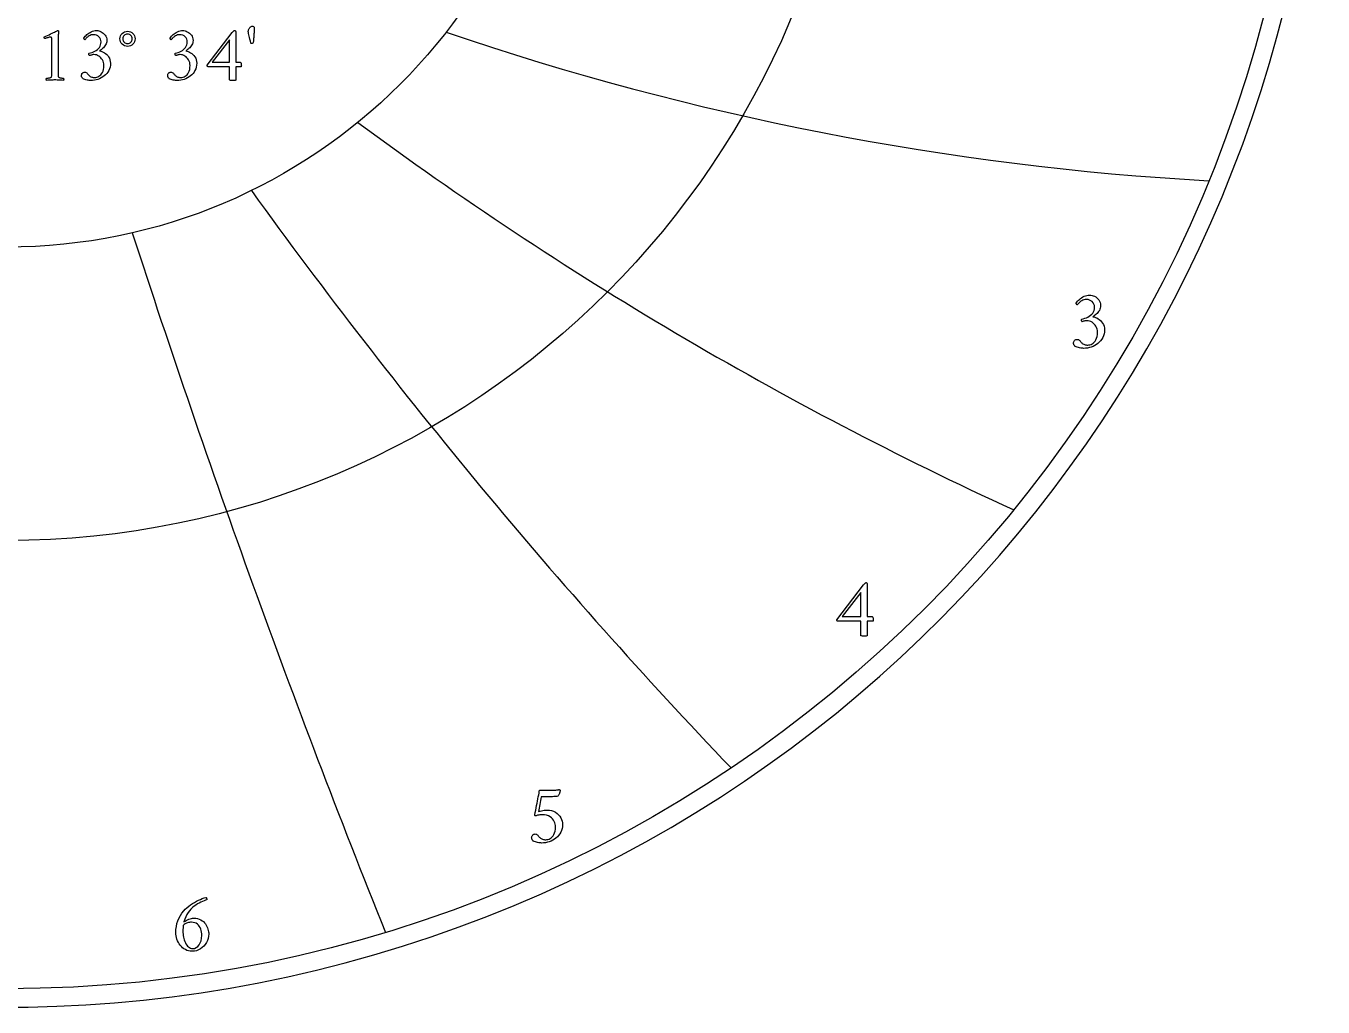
# Model space of a CAD drawing. Header units: millimetres. Extents: x -32.4 to 32.3, y -32.4 to 33.4.
# Drawn here: x 0.47 to 32.35, y -32.35 to -8.23 of the extents above; entities that cross this region are included whole.
import ezdxf

# ---------------------------------------------------------------- set-up
doc = ezdxf.new("R2010")
doc.units = ezdxf.units.MM
for name, color, linetype in [('CUT_OUTER', 1, 'Continuous'), ('ENGRAVE', 7, 'Continuous'), ('TEXT', 5, 'Continuous')]:
    doc.layers.add(name, color=color, linetype=linetype)

msp = doc.modelspace()

# ---------------------------------------------------------------- linework, layer by layer
at = {"layer": 'CUT_OUTER'}
msp.add_arc((-0.0002, -0.0001), 32.35, 127.26523, 87.73645, dxfattribs=at)
at = {"layer": 'ENGRAVE'}
for radius in [31.9, 20.8814, 13.6687]:
    msp.add_circle((0, 0), radius, dxfattribs=at)
for centre, radius, start, end in [((33.4545, 57.945), 70.0918, 251.139229, 266.799774), ((62.9966, 62.9966), 91.505, 233.545401, 245.290809), ((115.6195, 66.7529), 135.129, 215.791991, 223.622263), ((257.763, 69.0674), 267.6716, 197.925392, 201.840528)]:
    msp.add_arc(centre, radius, start, end, dxfattribs=at)
at = {"layer": 'TEXT'}
for points in [[(6.0342, -8.2368), (6.0481, -8.2384), (6.0609, -8.2431), (6.0724, -8.251), (6.0827, -8.262), (6.0826, -8.2734), (6.0822, -8.288), (6.0816, -8.3059), (6.0808, -8.3271), (6.0797, -8.3506), (6.0784, -8.3755), (6.0768, -8.4016), (6.075, -8.4291), (6.073, -8.4572), (6.0708, -8.485), (6.0686, -8.5125), (6.0662, -8.5399), (6.0638, -8.566), (6.0616, -8.5899), (6.0595, -8.6116), (6.0575, -8.6312), (6.0514, -8.6414), (6.0429, -8.6506), (6.032, -8.6589), (6.0186, -8.6661), (6.0132, -8.6654), (6.0084, -8.6632), (6.0044, -8.6596), (6.0011, -8.6545), (5.9864, -8.605), (5.9734, -8.5595), (5.9622, -8.5181), (5.9526, -8.4806), (5.9449, -8.4472), (5.9394, -8.4177), (5.9362, -8.3923), (5.9351, -8.3708), (5.9359, -8.357), (5.9382, -8.3427), (5.9422, -8.3279), (5.9477, -8.3126), (5.9546, -8.2976), (5.9628, -8.2837), (5.9721, -8.2709), (5.9827, -8.2591), (5.9943, -8.2494), (6.0067, -8.2424), (6.02, -8.2382), (6.0342, -8.2368)], [(1.1093, -9.3442), (1.1093, -8.5768), (1.1088, -8.558), (1.1071, -8.5423), (1.1044, -8.5298), (1.1006, -8.5204), (1.0954, -8.5136), (1.0887, -8.5088), (1.0803, -8.5059), (1.0705, -8.5049), (1.0583, -8.5058), (1.0433, -8.5085), (1.0253, -8.5131), (1.0044, -8.5195), (0.9834, -8.5264), (0.9651, -8.5328), (0.9494, -8.5386), (0.9364, -8.5437), (0.9288, -8.5366), (0.9233, -8.5287), (0.92, -8.5201), (0.9189, -8.5107), (0.9189, -8.5106), (0.9189, -8.5102), (0.9189, -8.5096), (0.9189, -8.5088), (0.9192, -8.5053), (0.9199, -8.5025), (0.9211, -8.5004), (0.9228, -8.4991), (0.9615, -8.4815), (0.9998, -8.4639), (1.0377, -8.4461), (1.0753, -8.4282), (1.1111, -8.411), (1.1438, -8.3954), (1.1733, -8.3813), (1.1996, -8.3689), (1.2214, -8.3587), (1.2373, -8.3514), (1.2472, -8.347), (1.2511, -8.3456), (1.255, -8.3456), (1.2595, -8.3463), (1.2633, -8.3485), (1.2663, -8.3521), (1.2686, -8.3572), (1.2704, -8.3628), (1.272, -8.3679), (1.2733, -8.3725), (1.2744, -8.3767), (1.274, -8.3796), (1.2725, -8.3886), (1.2701, -8.4034), (1.2667, -8.4243), (1.2633, -8.4506), (1.2608, -8.4818), (1.2594, -8.5181), (1.2589, -8.5593), (1.2589, -9.3442), (1.259, -9.3652), (1.2591, -9.3854), (1.2594, -9.405), (1.2599, -9.4238), (1.2608, -9.4414), (1.2625, -9.4573), (1.2651, -9.4715), (1.2686, -9.484), (1.2719, -9.4888), (1.2778, -9.4933), (1.2865, -9.4975), (1.2978, -9.5015), (1.3106, -9.5051), (1.3237, -9.5081), (1.3373, -9.5104), (1.3512, -9.5122), (1.3642, -9.5135), (1.3752, -9.5144), (1.3841, -9.5149), (1.391, -9.5151), (1.3936, -9.5197), (1.3956, -9.5258), (1.397, -9.5333), (1.3978, -9.5423), (1.3977, -9.5513), (1.3966, -9.5588), (1.3943, -9.5649), (1.391, -9.5695), (1.3625, -9.5676), (1.3351, -9.5659), (1.309, -9.5642), (1.2842, -9.5627), (1.2594, -9.5614), (1.2336, -9.5605), (1.2069, -9.56), (1.1792, -9.5598), (1.1527, -9.56), (1.1273, -9.5605), (1.1031, -9.5614), (1.0802, -9.5627), (1.057, -9.5642), (1.0321, -9.5659), (1.0055, -9.5676), (0.9772, -9.5695), (0.9739, -9.5649), (0.9716, -9.5588), (0.9705, -9.5513), (0.9704, -9.5423), (0.9712, -9.5333), (0.9726, -9.5258), (0.9746, -9.5197), (0.9772, -9.5151), (0.9841, -9.5149), (0.993, -9.5144), (1.004, -9.5135), (1.017, -9.5122), (1.0309, -9.5104), (1.0445, -9.5081), (1.0576, -9.5051), (1.0705, -9.5015), (1.0816, -9.4975), (1.0899, -9.4933), (1.0952, -9.4888), (1.0976, -9.484), (1.1012, -9.4715), (1.104, -9.4573), (1.106, -9.4414), (1.1074, -9.4238), (1.1082, -9.405), (1.1088, -9.3854), (1.1092, -9.3652), (1.1093, -9.3442)], [(2.2089, -8.3456), (2.2338, -8.3473), (2.2599, -8.3526), (2.2872, -8.3614), (2.3157, -8.3738), (2.3439, -8.3895), (2.3699, -8.4085), (2.3939, -8.4308), (2.4158, -8.4563), (2.4341, -8.485), (2.4471, -8.5165), (2.455, -8.551), (2.4576, -8.5884), (2.4557, -8.6179), (2.45, -8.6462), (2.4406, -8.6733), (2.4275, -8.6992), (2.4117, -8.7236), (2.3944, -8.7463), (2.3757, -8.7673), (2.3556, -8.7866), (2.3352, -8.8041), (2.316, -8.8196), (2.2978, -8.8332), (2.2808, -8.8449), (2.3085, -8.8506), (2.3371, -8.8599), (2.3667, -8.8729), (2.3973, -8.8896), (2.4273, -8.9098), (2.4549, -8.9335), (2.4802, -8.9608), (2.5032, -8.9915), (2.5223, -9.0258), (2.536, -9.0637), (2.5442, -9.105), (2.5469, -9.1499), (2.5443, -9.1973), (2.5365, -9.2424), (2.5234, -9.2852), (2.5052, -9.3257), (2.4826, -9.3636), (2.4566, -9.3986), (2.4272, -9.4306), (2.3944, -9.4597), (2.3589, -9.4858), (2.3213, -9.5086), (2.2817, -9.528), (2.24, -9.5443), (2.197, -9.557), (2.1535, -9.5661), (2.1096, -9.5716), (2.0651, -9.5734), (2.0455, -9.5727), (2.0236, -9.5707), (1.9994, -9.5674), (1.9729, -9.5627), (1.9458, -9.5566), (1.9202, -9.5489), (1.8958, -9.5396), (1.8728, -9.5287), (1.8684, -9.5248), (1.8631, -9.519), (1.8568, -9.5112), (1.8495, -9.5015), (1.8427, -9.4907), (1.8378, -9.4797), (1.8349, -9.4684), (1.8339, -9.4568), (1.8355, -9.4374), (1.84, -9.4199), (1.8476, -9.4044), (1.8582, -9.3908), (1.8708, -9.3797), (1.8842, -9.3718), (1.8985, -9.3671), (1.9136, -9.3655), (1.932, -9.3674), (1.9483, -9.3731), (1.9626, -9.3825), (1.9748, -9.3956), (1.986, -9.4103), (1.9974, -9.4241), (2.0089, -9.437), (2.0205, -9.4491), (2.0347, -9.4616), (2.0503, -9.4721), (2.0673, -9.4806), (2.0855, -9.4869), (2.1044, -9.4916), (2.1232, -9.495), (2.1418, -9.497), (2.1603, -9.4976), (2.1856, -9.4959), (2.2111, -9.4906), (2.2366, -9.4818), (2.2623, -9.4695), (2.287, -9.4531), (2.3097, -9.4321), (2.3303, -9.4064), (2.3488, -9.3762), (2.3641, -9.3409), (2.375, -9.3002), (2.3816, -9.254), (2.3837, -9.2023), (2.3816, -9.1646), (2.375, -9.1292), (2.3641, -9.0962), (2.3488, -9.0654), (2.33, -9.0373), (2.3087, -9.0122), (2.2848, -8.9902), (2.2584, -8.9711), (2.2303, -8.9558), (2.2014, -8.9449), (2.1716, -8.9384), (2.1409, -8.9362), (2.1253, -8.9368), (2.1096, -8.9386), (2.0937, -8.9416), (2.0778, -8.9459), (2.0626, -8.9504), (2.0493, -8.9541), (2.0379, -8.9572), (2.0282, -8.9595), (2.0231, -8.9514), (2.0195, -8.9425), (2.0173, -8.9329), (2.0166, -8.9226), (2.0168, -8.9163), (2.0175, -8.9109), (2.0188, -8.9066), (2.0205, -8.9032), (2.0578, -8.8933), (2.0943, -8.8813), (2.1297, -8.8671), (2.1642, -8.8507), (2.1966, -8.8319), (2.2257, -8.8106), (2.2515, -8.7868), (2.274, -8.7604), (2.2923, -8.731), (2.3053, -8.6984), (2.3131, -8.6626), (2.3157, -8.6234), (2.3125, -8.5871), (2.3026, -8.5539), (2.2862, -8.524), (2.2633, -8.4971), (2.2352, -8.475), (2.2036, -8.4592), (2.1682, -8.4498), (2.1292, -8.4466), (2.1001, -8.4484), (2.0729, -8.4537), (2.0476, -8.4625), (2.0243, -8.4748), (2.0031, -8.489), (1.9843, -8.5034), (1.9677, -8.5181), (1.9534, -8.5331), (1.9413, -8.5467), (1.9313, -8.5576), (1.9234, -8.5657), (1.9175, -8.5709), (1.9136, -8.5701), (1.9097, -8.5675), (1.9058, -8.5633), (1.9019, -8.5573), (1.8985, -8.5505), (1.8961, -8.5437), (1.8947, -8.5369), (1.8942, -8.5301), (1.9098, -8.508), (1.9274, -8.4862), (1.9472, -8.4648), (1.969, -8.4437), (1.9927, -8.4237), (2.0183, -8.4053), (2.0456, -8.3887), (2.0748, -8.3738), (2.1058, -8.3614), (2.1385, -8.3526), (2.1728, -8.3473), (2.2089, -8.3456)], [(2.7801, -8.5476), (2.7835, -8.5102), (2.7939, -8.4757), (2.8112, -8.4442), (2.8354, -8.4155), (2.8645, -8.3917), (2.8964, -8.3747), (2.9311, -8.3645), (2.9685, -8.3611), (3.0058, -8.3645), (3.0401, -8.3747), (3.0714, -8.3917), (3.0996, -8.4155), (3.123, -8.4442), (3.1397, -8.4757), (3.1497, -8.5102), (3.1531, -8.5476), (3.1497, -8.585), (3.1397, -8.6195), (3.123, -8.6511), (3.0996, -8.6797), (3.0714, -8.7035), (3.0401, -8.7205), (3.0058, -8.7307), (2.9685, -8.7341), (2.9311, -8.7307), (2.8964, -8.7205), (2.8645, -8.7035), (2.8354, -8.6797), (2.8112, -8.6511), (2.7939, -8.6195), (2.7835, -8.585), (2.7801, -8.5476)], [(2.85, -8.5476), (2.8522, -8.571), (2.8587, -8.5926), (2.8697, -8.6123), (2.885, -8.6302), (2.9033, -8.6451), (2.9233, -8.6557), (2.9451, -8.6621), (2.9685, -8.6642), (2.9918, -8.6621), (3.0132, -8.6557), (3.0326, -8.6451), (3.0501, -8.6302), (3.0646, -8.6123), (3.0749, -8.5926), (3.0811, -8.571), (3.0831, -8.5476), (3.0811, -8.5243), (3.0749, -8.5027), (3.0646, -8.483), (3.0501, -8.4651), (3.0326, -8.4502), (3.0132, -8.4396), (2.9918, -8.4332), (2.9685, -8.4311), (2.9451, -8.4332), (2.9233, -8.4396), (2.9033, -8.4502), (2.885, -8.4651), (2.8697, -8.483), (2.8587, -8.5027), (2.8522, -8.5243), (2.85, -8.5476)], [(4.3284, -8.3456), (4.3533, -8.3473), (4.3794, -8.3526), (4.4067, -8.3614), (4.4353, -8.3738), (4.4634, -8.3895), (4.4894, -8.4085), (4.5134, -8.4308), (4.5353, -8.4563), (4.5536, -8.485), (4.5667, -8.5165), (4.5745, -8.551), (4.5771, -8.5884), (4.5752, -8.6179), (4.5696, -8.6462), (4.5602, -8.6733), (4.547, -8.6992), (4.5312, -8.7236), (4.514, -8.7463), (4.4953, -8.7673), (4.4751, -8.7866), (4.4548, -8.8041), (4.4355, -8.8196), (4.4174, -8.8332), (4.4003, -8.8449), (4.428, -8.8506), (4.4566, -8.8599), (4.4863, -8.8729), (4.5169, -8.8896), (4.5468, -8.9098), (4.5744, -8.9335), (4.5997, -8.9608), (4.6228, -8.9915), (4.6419, -9.0258), (4.6555, -9.0637), (4.6637, -9.105), (4.6665, -9.1499), (4.6639, -9.1973), (4.656, -9.2424), (4.643, -9.2852), (4.6247, -9.3257), (4.6021, -9.3636), (4.5761, -9.3986), (4.5467, -9.4306), (4.514, -9.4597), (4.4784, -9.4858), (4.4409, -9.5086), (4.4012, -9.528), (4.3595, -9.5443), (4.3165, -9.557), (4.2731, -9.5661), (4.2291, -9.5716), (4.1847, -9.5734), (4.1651, -9.5727), (4.1431, -9.5707), (4.1189, -9.5674), (4.0924, -9.5627), (4.0654, -9.5566), (4.0397, -9.5489), (4.0153, -9.5396), (3.9923, -9.5287), (3.988, -9.5248), (3.9826, -9.519), (3.9763, -9.5112), (3.969, -9.5015), (3.9622, -9.4907), (3.9574, -9.4797), (3.9545, -9.4684), (3.9535, -9.4568), (3.955, -9.4374), (3.9596, -9.4199), (3.9671, -9.4044), (3.9778, -9.3908), (3.9903, -9.3797), (4.0037, -9.3718), (4.018, -9.3671), (4.0331, -9.3655), (4.0515, -9.3674), (4.0679, -9.3731), (4.0821, -9.3825), (4.0943, -9.3956), (4.1056, -9.4103), (4.1169, -9.4241), (4.1284, -9.437), (4.14, -9.4491), (4.1543, -9.4616), (4.1699, -9.4721), (4.1868, -9.4806), (4.2051, -9.4869), (4.2239, -9.4916), (4.2427, -9.495), (4.2613, -9.497), (4.2799, -9.4976), (4.3052, -9.4959), (4.3306, -9.4906), (4.3562, -9.4818), (4.3819, -9.4695), (4.4066, -9.4531), (4.4292, -9.4321), (4.4498, -9.4064), (4.4683, -9.3762), (4.4836, -9.3409), (4.4945, -9.3002), (4.5011, -9.254), (4.5033, -9.2023), (4.5011, -9.1646), (4.4945, -9.1292), (4.4836, -9.0962), (4.4683, -9.0654), (4.4495, -9.0373), (4.4282, -9.0122), (4.4044, -8.9902), (4.378, -8.9711), (4.3499, -8.9558), (4.3209, -8.9449), (4.2911, -8.9384), (4.2604, -8.9362), (4.2448, -8.9368), (4.2291, -8.9386), (4.2133, -8.9416), (4.1973, -8.9459), (4.1822, -8.9504), (4.1689, -8.9541), (4.1574, -8.9572), (4.1478, -8.9595), (4.1427, -8.9514), (4.139, -8.9425), (4.1368, -8.9329), (4.1361, -8.9226), (4.1363, -8.9163), (4.1371, -8.9109), (4.1383, -8.9066), (4.14, -8.9032), (4.1774, -8.8933), (4.2138, -8.8813), (4.2493, -8.8671), (4.2837, -8.8507), (4.3161, -8.8319), (4.3452, -8.8106), (4.371, -8.7868), (4.3935, -8.7604), (4.4118, -8.731), (4.4248, -8.6984), (4.4327, -8.6626), (4.4353, -8.6234), (4.432, -8.5871), (4.4222, -8.5539), (4.4058, -8.524), (4.3828, -8.4971), (4.3548, -8.475), (4.3231, -8.4592), (4.2878, -8.4498), (4.2488, -8.4466), (4.2196, -8.4484), (4.1924, -8.4537), (4.1672, -8.4625), (4.1439, -8.4748), (4.1227, -8.489), (4.1038, -8.5034), (4.0872, -8.5181), (4.073, -8.5331), (4.0609, -8.5467), (4.0509, -8.5576), (4.0429, -8.5657), (4.037, -8.5709), (4.0331, -8.5701), (4.0292, -8.5675), (4.0254, -8.5633), (4.0215, -8.5573), (4.0181, -8.5505), (4.0156, -8.5437), (4.0142, -8.5369), (4.0137, -8.5301), (4.0293, -8.508), (4.047, -8.4862), (4.0667, -8.4648), (4.0885, -8.4437), (4.1122, -8.4237), (4.1378, -8.4053), (4.1652, -8.3887), (4.1944, -8.3738), (4.2253, -8.3614), (4.258, -8.3526), (4.2924, -8.3473), (4.3284, -8.3456)], [(5.597, -8.3417), (5.6043, -8.3424), (5.6104, -8.3446), (5.6154, -8.3483), (5.6194, -8.3534), (5.6224, -8.3592), (5.6245, -8.365), (5.6258, -8.3708), (5.6262, -8.3767), (5.6262, -9.1246), (5.7389, -9.1246), (5.7436, -9.1261), (5.7481, -9.1305), (5.7523, -9.1377), (5.7563, -9.1479), (5.7597, -9.1601), (5.7622, -9.1732), (5.7636, -9.1873), (5.7641, -9.2023), (5.7638, -9.2123), (5.7627, -9.2208), (5.7608, -9.2278), (5.7583, -9.2334), (5.6262, -9.2334), (5.6262, -9.5656), (5.6254, -9.5659), (5.623, -9.5668), (5.6191, -9.5684), (5.6136, -9.5705), (5.6045, -9.5726), (5.59, -9.5741), (5.57, -9.575), (5.5446, -9.5753), (5.5148, -9.5744), (5.4936, -9.5715), (5.4808, -9.5666), (5.4766, -9.5598), (5.4766, -9.2334), (4.9423, -9.2334), (4.9378, -9.2302), (4.9338, -9.2264), (4.9305, -9.2219), (4.9278, -9.2169), (4.9256, -9.2117), (4.9241, -9.2069), (4.9232, -9.2025), (4.9229, -9.1984), (5.5407, -8.3903), (5.546, -8.384), (5.5524, -8.3769), (5.5596, -8.369), (5.5679, -8.3602), (5.5763, -8.3521), (5.5839, -8.3463), (5.5908, -8.3429), (5.597, -8.3417)], [(5.4766, -8.569), (5.0511, -9.1246), (5.4766, -9.1246)], [(26.6183, -14.8475), (26.6448, -14.8494), (26.6727, -14.855), (26.7018, -14.8644), (26.7323, -14.8776), (26.7623, -14.8944), (26.79, -14.9146), (26.8156, -14.9384), (26.839, -14.9657), (26.8585, -14.9962), (26.8724, -15.0299), (26.8808, -15.0667), (26.8835, -15.1066), (26.8815, -15.138), (26.8755, -15.1682), (26.8655, -15.1971), (26.8514, -15.2247), (26.8346, -15.2507), (26.8162, -15.2749), (26.7963, -15.2973), (26.7748, -15.3179), (26.7531, -15.3366), (26.7325, -15.3532), (26.7132, -15.3677), (26.695, -15.3801), (26.7245, -15.3862), (26.7551, -15.3962), (26.7867, -15.41), (26.8193, -15.4278), (26.8512, -15.4493), (26.8807, -15.4747), (26.9077, -15.5037), (26.9322, -15.5366), (26.9526, -15.5731), (26.9672, -15.6135), (26.976, -15.6576), (26.9789, -15.7054), (26.9761, -15.756), (26.9677, -15.8041), (26.9538, -15.8498), (26.9343, -15.893), (26.9102, -15.9334), (26.8825, -15.9707), (26.8512, -16.0049), (26.8162, -16.036), (26.7783, -16.0638), (26.7382, -16.088), (26.6959, -16.1088), (26.6515, -16.1261), (26.6056, -16.1397), (26.5592, -16.1494), (26.5124, -16.1553), (26.4649, -16.1572), (26.444, -16.1565), (26.4207, -16.1544), (26.3948, -16.1508), (26.3665, -16.1458), (26.3377, -16.1393), (26.3103, -16.131), (26.2843, -16.1211), (26.2598, -16.1095), (26.2551, -16.1054), (26.2494, -16.0992), (26.2427, -16.0909), (26.2349, -16.0805), (26.2277, -16.069), (26.2225, -16.0572), (26.2194, -16.0452), (26.2184, -16.0329), (26.22, -16.0121), (26.2248, -15.9935), (26.2329, -15.9769), (26.2443, -15.9624), (26.2577, -15.9506), (26.272, -15.9422), (26.2872, -15.9372), (26.3033, -15.9355), (26.3229, -15.9375), (26.3404, -15.9435), (26.3556, -15.9535), (26.3686, -15.9676), (26.3806, -15.9832), (26.3927, -15.9979), (26.4049, -16.0117), (26.4173, -16.0246), (26.4325, -16.038), (26.4491, -16.0492), (26.4672, -16.0582), (26.4867, -16.065), (26.5068, -16.07), (26.5269, -16.0735), (26.5467, -16.0757), (26.5665, -16.0764), (26.5935, -16.0745), (26.6206, -16.0689), (26.6479, -16.0595), (26.6753, -16.0463), (26.7016, -16.0289), (26.7258, -16.0064), (26.7477, -15.9791), (26.7675, -15.9469), (26.7838, -15.9092), (26.7955, -15.8658), (26.8025, -15.8165), (26.8048, -15.7614), (26.8025, -15.7212), (26.7955, -15.6834), (26.7838, -15.6481), (26.7675, -15.6153), (26.7475, -15.5853), (26.7248, -15.5586), (26.6993, -15.5351), (26.6711, -15.5148), (26.6412, -15.4985), (26.6103, -15.4868), (26.5785, -15.4798), (26.5458, -15.4775), (26.5291, -15.4781), (26.5124, -15.4801), (26.4955, -15.4833), (26.4784, -15.4879), (26.4623, -15.4927), (26.4481, -15.4967), (26.4359, -15.4999), (26.4256, -15.5024), (26.4201, -15.4937), (26.4163, -15.4842), (26.4139, -15.474), (26.4131, -15.463), (26.4134, -15.4563), (26.4142, -15.4506), (26.4155, -15.4459), (26.4173, -15.4423), (26.4572, -15.4318), (26.496, -15.419), (26.5339, -15.4038), (26.5706, -15.3863), (26.6052, -15.3663), (26.6362, -15.3436), (26.6637, -15.3181), (26.6877, -15.29), (26.7072, -15.2587), (26.7211, -15.2239), (26.7295, -15.1856), (26.7323, -15.1439), (26.7288, -15.1051), (26.7183, -15.0698), (26.7008, -15.0378), (26.6763, -15.0092), (26.6464, -14.9856), (26.6126, -14.9688), (26.5749, -14.9587), (26.5333, -14.9553), (26.5023, -14.9572), (26.4732, -14.9628), (26.4463, -14.9722), (26.4214, -14.9853), (26.3988, -15.0005), (26.3787, -15.0159), (26.361, -15.0316), (26.3458, -15.0475), (26.3329, -15.0621), (26.3222, -15.0737), (26.3137, -15.0823), (26.3075, -15.0879), (26.3033, -15.087), (26.2992, -15.0843), (26.295, -15.0798), (26.2909, -15.0734), (26.2873, -15.0662), (26.2847, -15.0589), (26.2831, -15.0517), (26.2826, -15.0444), (26.2992, -15.0208), (26.3181, -14.9975), (26.3391, -14.9747), (26.3624, -14.9522), (26.3877, -14.9308), (26.415, -14.9113), (26.4442, -14.8935), (26.4753, -14.8776), (26.5083, -14.8644), (26.5432, -14.855), (26.5798, -14.8494), (26.6183, -14.8475)], [(21.1155, -21.9162), (21.1232, -21.917), (21.1297, -21.9194), (21.1351, -21.9232), (21.1393, -21.9287), (21.1425, -21.9349), (21.1448, -21.9411), (21.1461, -21.9473), (21.1466, -21.9535), (21.1466, -22.7514), (21.2668, -22.7514), (21.2718, -22.7529), (21.2766, -22.7576), (21.2811, -22.7654), (21.2854, -22.7762), (21.289, -22.7892), (21.2916, -22.8032), (21.2932, -22.8182), (21.2937, -22.8343), (21.2933, -22.8449), (21.2922, -22.8539), (21.2902, -22.8615), (21.2875, -22.8674), (21.1466, -22.8674), (21.1466, -23.2218), (21.1457, -23.2221), (21.1432, -23.2231), (21.139, -23.2247), (21.1331, -23.2269), (21.1235, -23.2292), (21.108, -23.2308), (21.0867, -23.2318), (21.0595, -23.2321), (21.0278, -23.2311), (21.0051, -23.228), (20.9915, -23.2228), (20.987, -23.2156), (20.987, -22.8674), (20.4171, -22.8674), (20.4123, -22.864), (20.4081, -22.8599), (20.4045, -22.8552), (20.4016, -22.8498), (20.3993, -22.8443), (20.3977, -22.8392), (20.3967, -22.8344), (20.3964, -22.8301), (21.0554, -21.9681), (21.0611, -21.9614), (21.0678, -21.9538), (21.0756, -21.9453), (21.0844, -21.9359), (21.0933, -21.9273), (21.1015, -21.9212), (21.1089, -21.9175), (21.1155, -21.9162)], [(20.987, -22.1587), (20.5332, -22.7514), (20.987, -22.7514)], [(13.2798, -27.507), (13.3376, -27.5104), (13.3909, -27.5205), (13.4397, -27.5373), (13.4839, -27.5609), (13.5235, -27.5896), (13.5583, -27.6218), (13.5883, -27.6575), (13.6134, -27.6966), (13.6334, -27.7379), (13.6476, -27.7798), (13.6562, -27.8223), (13.659, -27.8655), (13.6563, -27.9161), (13.6479, -27.9642), (13.634, -28.0099), (13.6145, -28.0531), (13.5904, -28.0935), (13.5627, -28.1308), (13.5313, -28.165), (13.4964, -28.1961), (13.4585, -28.2238), (13.4184, -28.2481), (13.3761, -28.2689), (13.3316, -28.2862), (13.2858, -28.2998), (13.2394, -28.3095), (13.1925, -28.3153), (13.1451, -28.3173), (13.1242, -28.3166), (13.1008, -28.3144), (13.075, -28.3109), (13.0467, -28.3059), (13.0179, -28.2994), (12.9905, -28.2911), (12.9645, -28.2812), (12.94, -28.2696), (12.9353, -28.2655), (12.9296, -28.2593), (12.9229, -28.251), (12.9151, -28.2406), (12.9078, -28.2291), (12.9027, -28.2173), (12.8996, -28.2053), (12.8985, -28.193), (12.9001, -28.1722), (12.905, -28.1536), (12.9131, -28.137), (12.9244, -28.1225), (12.9378, -28.1107), (12.9521, -28.1023), (12.9674, -28.0972), (12.9835, -28.0956), (13.0031, -28.0976), (13.0205, -28.1036), (13.0357, -28.1136), (13.0488, -28.1277), (13.0607, -28.1433), (13.0728, -28.158), (13.0851, -28.1718), (13.0975, -28.1847), (13.1127, -28.1981), (13.1293, -28.2093), (13.1474, -28.2183), (13.1669, -28.2251), (13.187, -28.2301), (13.207, -28.2336), (13.2269, -28.2358), (13.2467, -28.2365), (13.2737, -28.2346), (13.3008, -28.229), (13.3281, -28.2196), (13.3555, -28.2064), (13.3818, -28.1889), (13.406, -28.1665), (13.4279, -28.1392), (13.4477, -28.107), (13.464, -28.0693), (13.4756, -28.0259), (13.4826, -27.9766), (13.485, -27.9215), (13.483, -27.889), (13.4769, -27.856), (13.4669, -27.8222), (13.4528, -27.7878), (13.4344, -27.7544), (13.4111, -27.7236), (13.3831, -27.6954), (13.3503, -27.6697), (13.3121, -27.6484), (13.2679, -27.6332), (13.2178, -27.6241), (13.1617, -27.621), (13.1437, -27.6216), (13.1228, -27.6233), (13.0991, -27.6263), (13.0726, -27.6303), (13.0466, -27.6352), (13.0244, -27.6404), (13.0061, -27.6461), (12.9918, -27.6521), (12.9887, -27.6515), (12.9858, -27.6498), (12.983, -27.6468), (12.9804, -27.6428), (12.9781, -27.638), (12.9765, -27.6332), (12.9755, -27.6282), (12.9752, -27.6231), (12.9866, -27.5661), (12.998, -27.5091), (13.0094, -27.4521), (13.0208, -27.3951), (13.032, -27.3391), (13.0428, -27.285), (13.0532, -27.2329), (13.0633, -27.1827), (13.0725, -27.1358), (13.0806, -27.0934), (13.0875, -27.0555), (13.0933, -27.0221), (13.3917, -27.0221), (13.4126, -27.0219), (13.4337, -27.0211), (13.455, -27.0198), (13.4767, -27.018), (13.4975, -27.0158), (13.5166, -27.0136), (13.5338, -27.0112), (13.5492, -27.0087), (13.5619, -27.0064), (13.571, -27.0048), (13.5764, -27.0038), (13.5782, -27.0035), (13.5832, -27.0065), (13.5878, -27.0092), (13.592, -27.0116), (13.5958, -27.0138), (13.599, -27.0162), (13.6013, -27.019), (13.6026, -27.0224), (13.6031, -27.0263), (13.6026, -27.0306), (13.6013, -27.0374), (13.599, -27.0467), (13.5958, -27.0584), (13.5918, -27.0717), (13.587, -27.0856), (13.5815, -27.1002), (13.5751, -27.1154), (13.5681, -27.1304), (13.5603, -27.1444), (13.552, -27.1573), (13.543, -27.1693), (13.5212, -27.1713), (13.4974, -27.1734), (13.4715, -27.1755), (13.4435, -27.1775), (13.4132, -27.1794), (13.3803, -27.1807), (13.3448, -27.1814), (13.3068, -27.1817), (13.1368, -27.1817), (13.1276, -27.2275), (13.1184, -27.2736), (13.1094, -27.3202), (13.1006, -27.3672), (13.0917, -27.4137), (13.0827, -27.4591), (13.0736, -27.5033), (13.0643, -27.5464), (13.0866, -27.5384), (13.1122, -27.5311), (13.141, -27.5245), (13.1731, -27.5184), (13.205, -27.5134), (13.2334, -27.5099), (13.2584, -27.5077), (13.2798, -27.507)], [(4.5919, -30.1663), (4.6426, -30.1687), (4.689, -30.1761), (4.7312, -30.1884), (4.7691, -30.2056), (4.803, -30.2267), (4.8333, -30.2505), (4.86, -30.2769), (4.8831, -30.3062), (4.9028, -30.3371), (4.9196, -30.3688), (4.9334, -30.4013), (4.9442, -30.4346), (4.9523, -30.4675), (4.9582, -30.4986), (4.9617, -30.5281), (4.9628, -30.5559), (4.9594, -30.6108), (4.9491, -30.6639), (4.9319, -30.715), (4.9079, -30.7641), (4.8781, -30.81), (4.8437, -30.8512), (4.8046, -30.8877), (4.7608, -30.9195), (4.7132, -30.9454), (4.6626, -30.9638), (4.6091, -30.9749), (4.5525, -30.9786), (4.508, -30.9761), (4.4658, -30.9685), (4.4257, -30.9559), (4.3878, -30.9382), (4.3524, -30.9164), (4.3197, -30.8913), (4.2897, -30.863), (4.2624, -30.8315), (4.238, -30.7973), (4.2166, -30.7613), (4.1981, -30.7233), (4.1826, -30.6833), (4.1704, -30.6424), (4.1616, -30.6017), (4.1564, -30.5611), (4.1547, -30.5206), (4.1578, -30.444), (4.1671, -30.3694), (4.1826, -30.2968), (4.2044, -30.2264), (4.2321, -30.1592), (4.2655, -30.0963), (4.3046, -30.0379), (4.3494, -29.9839), (4.3871, -29.9453), (4.4274, -29.9083), (4.4705, -29.8728), (4.5163, -29.8389), (4.5637, -29.8069), (4.6116, -29.7772), (4.66, -29.7499), (4.709, -29.7249), (4.7574, -29.7027), (4.804, -29.684), (4.8491, -29.6685), (4.8924, -29.6565), (4.899, -29.658), (4.9043, -29.6625), (4.9083, -29.6699), (4.911, -29.6803), (4.9128, -29.6914), (4.9141, -29.7008), (4.9149, -29.7085), (4.9152, -29.7145), (4.882, -29.7259), (4.8465, -29.7394), (4.8089, -29.7549), (4.7691, -29.7725), (4.7281, -29.7927), (4.687, -29.8161), (4.6457, -29.8425), (4.6043, -29.872), (4.5639, -29.9051), (4.5256, -29.9422), (4.4893, -29.9833), (4.4551, -30.0285), (4.4239, -30.0781), (4.3966, -30.1329), (4.3731, -30.1926), (4.3536, -30.2575), (4.3813, -30.2369), (4.4106, -30.2189), (4.4414, -30.2033), (4.4738, -30.1901), (4.506, -30.1797), (4.5365, -30.1722), (4.5651, -30.1678), (4.5919, -30.1663)], [(4.337, -30.3466), (4.3351, -30.3633), (4.3334, -30.3802), (4.332, -30.3975), (4.3308, -30.4149), (4.3299, -30.4326), (4.3292, -30.4502), (4.3289, -30.4678), (4.3287, -30.4854), (4.3296, -30.52), (4.3323, -30.5553), (4.3369, -30.5915), (4.3432, -30.6284), (4.3515, -30.665), (4.3616, -30.7004), (4.3737, -30.7345), (4.3878, -30.7672), (4.4038, -30.7979), (4.4217, -30.8255), (4.4416, -30.8502), (4.4634, -30.8719), (4.4871, -30.8896), (4.5126, -30.9022), (4.54, -30.9098), (4.5691, -30.9123), (4.6156, -30.9066), (4.6577, -30.8895), (4.6954, -30.861), (4.7287, -30.8211), (4.7559, -30.7727), (4.7753, -30.7185), (4.787, -30.6587), (4.7908, -30.5932), (4.7892, -30.5504), (4.7844, -30.5092), (4.7763, -30.4696), (4.7649, -30.4315), (4.7501, -30.396), (4.7315, -30.3642), (4.7092, -30.3359), (4.6831, -30.3113), (4.6529, -30.2914), (4.6183, -30.2771), (4.5793, -30.2686), (4.5359, -30.2657), (4.5136, -30.2666), (4.4901, -30.2691), (4.4654, -30.2733), (4.4396, -30.2792), (4.4134, -30.2885), (4.3875, -30.3028), (4.3621, -30.3221), (4.337, -30.3466)]]:
    msp.add_lwpolyline(points, close=True, dxfattribs=at)

doc.saveas('drawing.dxf')
